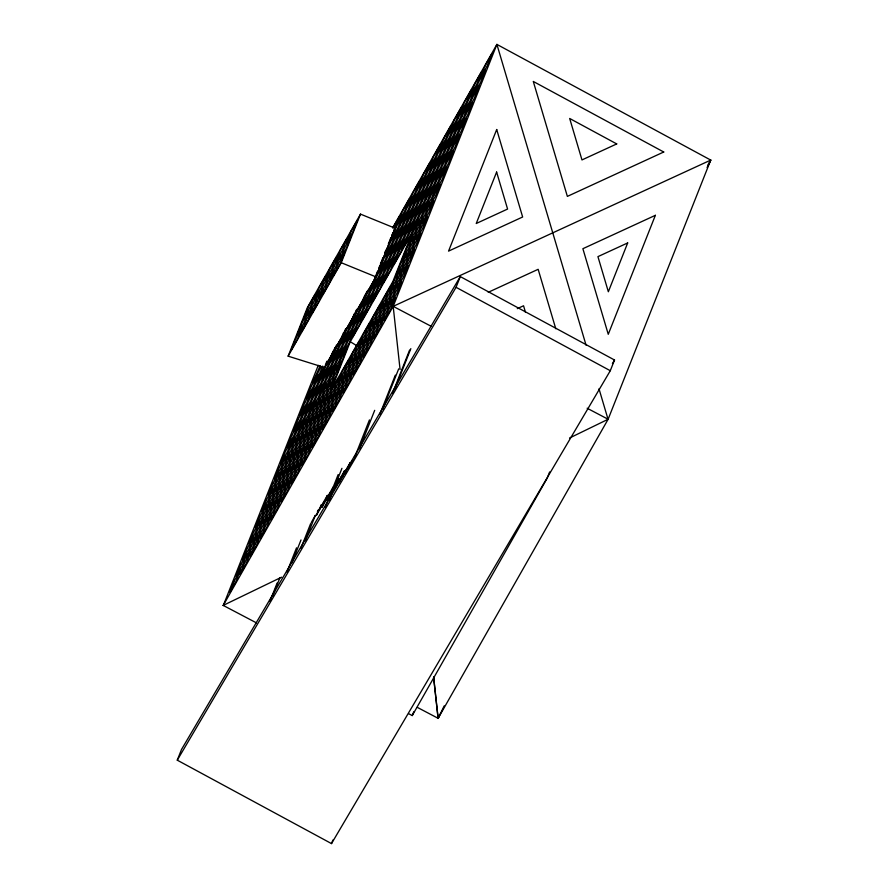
<?xml version="1.0" encoding="UTF-8"?>
<svg xmlns="http://www.w3.org/2000/svg" width="888" height="888" viewBox="0 0 888 888"><rect width="100%" height="100%" fill="white"/><g stroke="black" fill="none" stroke-linecap="round" stroke-linejoin="round"><path stroke-width="1.33" d="M288.134 356.166L307.37 307.57L360.495 214.119L395.193 228.26L375.935 276.878L324.42 367.521L288.134 356.166L341.247 262.715L360.495 214.119M223.31 605.472L318.259 365.312M321.068 366.811L312.632 382.784L320.124 365.789M323.876 367.421L317.038 384.859L310.101 397.069L315.074 384.515L322.011 372.305M325.408 365.035L326.851 361.238M325.374 366.389L320.401 378.943L327.35 366.733L334.998 347.474M331.024 356.177L333.011 351.16M336.474 345.066L334.487 350.083L342.624 336.053M335.675 348.263L330.713 360.817L337.651 348.607L345.621 328.793M341.647 337.484L343.634 332.467M346.109 328.882L345.11 331.391L352.925 317.926L347.952 330.48L341.014 342.69L345.987 330.136M177.267 760.172L181.507 749.461L460.295 276.59L614.529 360.017L610.289 370.718L331.502 843.6L177.267 760.172L456.055 287.301L460.295 276.59M352.27 318.792L354.257 313.775M353.28 317.571L356.243 310.101M357.231 308.935L355.744 312.698L363.225 299.8L358.264 312.343L351.315 324.564L356.288 312.01M362.892 300.111L364.879 295.082M363.902 298.879L366.866 291.408M367.854 290.243L366.367 294.006L373.515 281.418L377.5 271.373M366.589 293.884L361.627 306.427L368.564 294.217L373.537 281.663M380.43 263.958L382.917 257.687M388.334 244L390.82 237.729M394.228 229.393L399.2 216.839L392.885 227.939M387.856 246.553L393.773 231.59L391.775 235.098M350.272 341.714L331.024 390.332L392.851 281.563L412.099 232.945L350.272 341.714L357.276 346.02M269.919 601.22L277.134 583.005M272.705 595.959L279.909 577.755M286.991 571.939L296.536 547.818M393.14 306.482L496.903 44.4L710.733 160.084L608.069 419.391L599 388.8M291.963 562.792L301.01 539.937M300.999 547.985L310.634 523.631M305.306 540.792L315.451 515.162L311.244 522.577M321.256 504.65L319.336 509.501L327.428 495.271L325.019 501.332L333.111 487.101M325.13 507.514L338.173 474.569M329.404 500L341.936 468.342M345.254 473.415L347.175 468.553L339.083 482.795L341.492 476.723L333.4 490.964L335.797 484.892L327.705 499.134L330.114 493.062L322.022 507.303L324.42 501.232L316.328 515.473L318.725 509.401L317.416 511.71M354.434 458.064L355.877 454.423M356.066 453.713L369.441 419.913M359.462 448.784L374.692 410.334M379.753 414.507L395.327 375.158M382.617 409.479L398.69 368.864M392.496 393.24L409.59 350.083M394.827 389.111L410.844 348.651M331.502 843.6L332.911 840.026M408.591 713.641L412.254 715.573L413.753 711.776M439.671 714.44L438.084 718.436L433.588 677.244M549.639 471.95L547.141 478.277L412.254 715.573M444.222 705.849L438.139 718.314L417.271 707.348M707.092 167.554L710.733 160.084L393.184 306.349L223.143 605.538M392.707 227.705L496.903 44.4L586.069 345.188M393.828 230.647L395.193 228.26M384.704 252.47L387.357 247.796L374.536 280.186L321.412 373.648M322.755 366.089L316.517 380.863L323.454 368.653M378.954 267.499L380.941 263.991M323.865 368.764L332.312 354.179M330.713 493.162L338.805 478.932L336.397 485.003L344.5 470.762L342.091 476.834L350.183 462.593L347.785 468.664L352.969 459.529M354.268 457.253L355.566 454.967M350.849 463.947L352.192 461.571M708.014 164.868L710.733 160.084M587.146 408.236L608.125 419.258L438.139 718.314L433.644 677.111M612.42 363.592L614.529 360.017M281.563 577.189L223.199 605.405L256.454 622.877M569.574 438.006L608.125 419.258M488.245 292.296L538.15 269.308L555.788 328.771M517.293 308.647L523.554 305.772L525.507 312.376M341.247 262.715L375.935 276.878M431.246 326.34L393.184 306.349L400.077 369.519M456.055 287.301L610.289 370.718M295.726 338.528L291.009 350.449L297.569 338.905L302.286 326.995L295.726 338.528M302.142 322.333L297.425 334.243L303.985 322.71L308.702 310.8L302.142 322.333M308.558 306.138L303.84 318.048L310.4 306.515L315.118 294.594L308.558 306.138M306.349 319.835L301.631 331.757L308.192 320.213L312.909 308.303L306.349 319.835M312.765 303.641L308.047 315.551L314.607 304.018L319.325 292.108L312.765 303.641M319.181 287.446L314.463 299.356L321.023 287.823L325.741 275.902L319.181 287.446M316.972 301.154L312.265 313.064L318.814 301.531L323.532 289.61L316.972 301.154M323.387 284.948L318.67 296.87L325.23 285.326L329.948 273.415L323.387 284.948M329.803 268.753L325.086 280.663L331.646 269.131L336.363 257.22L329.803 268.753M327.605 282.462L322.888 294.372L329.437 282.839L334.154 270.918L327.605 282.462M334.01 266.256L329.293 278.177L335.853 266.633L340.57 254.723L334.01 266.256M340.426 250.061L335.708 261.971L342.269 250.438L346.986 238.528L340.426 250.061M338.228 263.769L333.511 275.68L340.071 264.147L344.788 252.225L338.228 263.769M344.644 247.563L339.926 259.485L346.475 247.952L351.193 236.03L344.644 247.563M351.049 231.368L346.331 243.29L352.891 231.746L357.609 219.836L351.049 231.368M285.514 451.271L280.541 463.825L287.49 451.604L292.463 439.061L285.514 451.271M291.93 435.065L286.968 447.619L293.906 435.398L298.879 422.855L291.93 435.065M298.346 418.859L293.384 431.413L300.322 419.192L305.294 406.649L298.346 418.859M304.762 402.653L299.8 415.196L306.737 402.986L311.71 390.431L304.762 402.653M311.189 386.447L306.216 398.99L313.153 386.78L318.126 374.225L311.189 386.447M234.377 580.697L229.703 592.496L235.964 581.496L240.637 569.685L234.377 580.697M240.792 564.479L236.119 576.29L242.38 565.29L247.053 553.479L240.792 564.479M247.208 548.273L242.535 560.084L248.795 549.084L253.469 537.273L247.208 548.273M253.624 532.067L248.951 543.878L255.211 532.878L259.884 521.067L253.624 532.067M260.04 515.861L255.367 527.672L261.627 516.661L266.3 504.861L260.04 515.861M266.467 499.655L261.782 511.466L268.043 500.455L272.716 488.655L266.467 499.655M272.882 483.449L268.198 495.26L274.459 484.249L279.132 472.449L272.882 483.449M279.298 467.243L274.625 479.054L280.874 468.043L285.548 456.243L279.298 467.243M244.677 562.559L240.004 574.37L246.265 563.369L250.938 551.559L244.677 562.559M251.104 546.353L246.42 558.164L252.68 547.163L257.353 535.353L251.104 546.353M257.52 530.147L252.836 541.958L259.096 530.946L263.769 519.147L257.52 530.147M263.936 513.941L259.263 525.751L265.512 514.74L270.185 502.941L263.936 513.941M270.352 497.735L265.679 509.546L271.928 498.534L276.601 486.735L270.352 497.735M276.767 481.529L272.094 493.34L278.344 482.328L283.017 470.529L276.767 481.529M283.183 465.323L278.51 477.134L284.759 466.122L289.444 454.312L283.183 465.323M289.599 449.117L284.926 460.928L291.175 449.916L295.859 438.106L289.599 449.117M295.826 433.144L290.853 445.687L297.791 433.477L302.764 420.923L295.826 433.144M302.242 416.938L297.269 429.481L304.207 417.271L309.179 404.717L302.242 416.938M308.658 400.732L303.685 413.275L310.622 401.065L315.595 388.511L308.658 400.732M254.989 544.433L250.316 556.243L256.565 545.232L261.239 533.433L254.989 544.433M261.405 528.227L256.732 540.037L262.981 529.026L267.654 517.227L261.405 528.227M267.821 512.021L263.148 523.831L269.397 512.82L274.081 501.021L267.821 512.021M274.237 495.815L269.564 507.625L275.813 496.614L280.497 484.804L274.237 495.815M280.652 479.609L275.979 491.419L282.24 480.408L286.913 468.598L280.652 479.609M287.068 463.403L282.395 475.213L288.656 464.202L293.329 452.392L287.068 463.403M293.484 447.197L288.811 459.007L295.071 447.996L299.744 436.186L293.484 447.197M299.9 430.991L295.227 442.79L301.487 431.79L306.16 419.98L299.9 430.991M306.127 415.007L301.154 427.561L308.092 415.351L313.064 402.797L306.127 415.007M312.543 398.801L307.57 411.355L314.519 399.145L319.48 386.591L312.543 398.801M318.959 382.595L313.986 395.149L320.934 382.939L325.896 370.385L318.959 382.595M316.428 396.881L311.455 409.435L318.404 397.225L323.365 384.671L316.428 396.881M322.844 380.675L317.871 393.229L324.819 381.019L329.792 368.465L322.844 380.675M329.259 364.469L324.298 377.023L331.235 364.813L336.208 352.259L329.259 364.469M265.29 526.307L260.617 538.117L266.877 527.106L271.55 515.295L265.29 526.307M271.706 510.101L267.033 521.911L273.293 510.9L277.966 499.089L271.706 510.101M278.122 493.895L273.449 505.705L279.709 494.694L284.382 482.883L278.122 493.895M284.537 477.689L279.864 489.499L286.125 478.488L290.798 466.677L284.537 477.689M290.953 461.483L286.28 473.293L292.541 462.282L297.214 450.471L290.953 461.483M297.369 445.276L292.696 457.076L298.956 446.076L303.629 434.265L297.369 445.276M303.796 429.071L299.112 440.87L305.372 429.87L310.045 418.059L303.796 429.071M310.212 412.865L305.528 424.664L311.788 413.664L316.461 401.853L310.212 412.865M275.591 508.18L270.918 519.991L277.178 508.979L281.851 497.169L275.591 508.18M282.007 491.974L277.334 503.785L283.594 492.773L288.267 480.963L282.007 491.974M288.434 475.768L283.749 487.568L290.01 476.567L294.683 464.757L288.434 475.768M294.849 459.562L290.165 471.362L296.426 460.361L301.099 448.551L294.849 459.562M301.265 443.356L296.592 455.156L302.841 444.155L307.514 432.345L301.265 443.356M307.681 427.15L303.008 438.95L309.257 427.949L313.93 416.139L307.681 427.15M314.097 410.933L309.424 422.744L315.673 411.743L320.346 399.933L314.097 410.933M320.513 394.727L315.839 406.538L322.089 395.537L326.773 383.727L320.513 394.727M326.729 378.754L321.767 391.308L328.704 379.098L333.677 366.544L326.729 378.754M333.155 362.548L328.183 375.102L335.12 362.892L340.093 350.338L333.155 362.548M339.571 346.342L334.598 358.896L341.536 346.686L346.509 334.132L339.571 346.342M285.903 490.054L281.23 501.853L287.479 490.853L292.152 479.043L285.903 490.054M292.319 473.848L287.645 485.647L293.895 474.647L298.568 462.837L292.319 473.848M298.734 457.642L294.061 469.441L300.311 458.441L304.984 446.631L298.734 457.642M305.15 441.425L300.477 453.235L306.726 442.235L311.411 430.425L305.15 441.425M311.566 425.219L306.893 437.029L313.142 426.029L317.826 414.219L311.566 425.219M317.982 409.013L313.309 420.823L319.569 409.823L324.242 398.013L317.982 409.013M324.398 392.807L319.724 404.617L325.985 393.617L330.658 381.807L324.398 392.807M330.813 376.601L326.14 388.411L332.401 377.4L337.074 365.601L330.813 376.601M337.04 360.628L332.068 373.182L339.005 360.972L343.978 348.418L337.04 360.628M343.456 344.422L338.483 356.976L345.421 344.766L350.394 332.212L343.456 344.422M349.872 328.216L344.899 340.77L351.848 328.56L356.81 316.006L349.872 328.216M347.341 342.502L342.368 355.056L349.317 342.835L354.279 330.292L347.341 342.502M353.757 326.296L348.784 338.85L355.733 326.629L360.706 314.086L353.757 326.296M360.173 310.09L355.2 322.644L362.149 310.423L367.121 297.869L360.173 310.09M296.204 471.917L291.53 483.727L297.78 472.727L302.464 460.916L296.204 471.917M302.619 455.711L297.946 467.521L304.207 456.521L308.88 444.71L302.619 455.711M309.035 439.505L304.362 451.315L310.622 440.315L315.296 428.504L309.035 439.505M315.451 423.299L310.778 435.109L317.038 424.109L321.711 412.298L315.451 423.299M321.867 407.093L317.194 418.903L323.454 407.892L328.127 396.092L321.867 407.093M328.283 390.887L323.609 402.697L329.87 391.686L334.543 379.886L328.283 390.887M334.709 374.681L330.025 386.491L336.286 375.48L340.959 363.68L334.709 374.681M341.125 358.475L336.441 370.285L342.701 359.274L347.375 347.474L341.125 358.475M357.642 324.375L352.68 336.918L359.618 324.708L364.591 312.154L357.642 324.375M364.058 308.169L359.096 320.712L366.034 308.502L371.006 295.948L364.058 308.169M370.485 291.952L365.512 304.506L372.449 292.296L377.422 279.742L370.485 291.952M376.901 275.746L371.928 288.3L378.865 276.09L383.838 263.536L376.901 275.746M383.316 259.54L378.344 272.094L385.281 259.884L390.254 247.33L383.316 259.54M389.732 243.334L384.759 255.888L391.697 243.678L396.67 231.124L389.732 243.334M396.148 227.128L391.175 239.682L398.113 227.472L403.085 214.918L396.148 227.128M402.564 210.922L397.591 223.476L404.54 211.266L409.501 198.712L402.564 210.922M306.504 453.79L301.831 465.601L308.092 454.601L312.765 442.79L306.504 453.79M312.92 437.584L308.247 449.395L314.507 438.383L319.181 426.584L312.92 437.584M319.347 421.378L314.663 433.189L320.923 422.177L325.596 410.378L319.347 421.378M325.763 405.172L321.079 416.983L327.339 405.971L332.012 394.172L325.763 405.172M332.179 388.966L327.506 400.777L333.755 389.765L338.428 377.966L332.179 388.966M316.816 435.664L312.143 447.474L318.392 436.463L323.066 424.664L316.816 435.664M323.232 419.458L318.559 431.268L324.808 420.257L329.481 408.458L323.232 419.458M329.648 403.252L324.975 415.062L331.224 404.051L335.897 392.252L329.648 403.252M336.064 387.046L331.391 398.856L337.64 387.845L342.313 376.035L336.064 387.046M342.479 370.84L337.806 382.65L344.056 371.639L348.74 359.829L342.479 370.84M367.954 306.238L362.981 318.792L369.919 306.582L374.891 294.028L367.954 306.238M374.37 290.032L369.397 302.586L376.334 290.376L381.307 277.822L374.37 290.032M380.786 273.826L375.813 286.38L382.75 274.17L387.723 261.616L380.786 273.826M387.201 257.62L382.229 270.174L389.177 257.964L394.139 245.41L387.201 257.62M393.617 241.414L388.644 253.968L395.593 241.758L400.555 229.204L393.617 241.414M400.033 225.208L395.06 237.762L402.009 225.552L406.97 212.998L400.033 225.208M406.449 209.002L401.476 221.556L408.425 209.346L413.397 196.792L406.449 209.002M412.865 192.796L407.903 205.35L414.84 193.14L419.813 180.586L412.865 192.796M327.117 417.538L322.444 429.348L328.693 418.337L333.377 406.526L327.117 417.538M333.533 401.332L328.86 413.142L335.109 402.131L339.793 390.32L333.533 401.332M339.949 385.126L335.276 396.936L341.536 385.925L346.209 374.114L339.949 385.126M346.364 368.92L341.691 380.73L347.952 369.719L352.625 357.908L346.364 368.92M352.78 352.714L348.107 364.513L354.368 353.513L359.041 341.702L352.78 352.714M378.255 288.112L373.282 300.666L380.231 288.456L385.192 275.902L378.255 288.112M384.671 271.906L379.698 284.46L386.646 272.25L391.608 259.696L384.671 271.906M391.086 255.7L386.114 268.254L393.062 256.044L398.035 243.49L391.086 255.7M397.502 239.494L392.54 252.048L399.478 239.838L404.451 227.284L397.502 239.494M403.918 223.288L398.956 235.842L405.894 223.632L410.867 211.078L403.918 223.288M410.334 207.082L405.372 219.636L412.31 207.426L417.282 194.872L410.334 207.082M416.75 190.876L411.788 203.43L418.725 191.22L423.698 178.666L416.75 190.876M423.176 174.67L418.204 187.224L425.141 175.014L430.114 162.46L423.176 174.67M388.556 269.985L383.594 282.539L390.531 270.329L395.504 257.775L388.556 269.985M394.971 253.779L390.01 266.333L396.947 254.123L401.92 241.569L394.971 253.779M401.387 237.573L396.425 250.127L403.363 237.917L408.336 225.363L401.387 237.573M407.814 221.367L402.841 233.921L409.779 221.711L414.752 209.157L407.814 221.367M414.23 205.161L409.257 217.715L416.195 205.505L421.167 192.951L414.23 205.161M420.646 188.955L415.673 201.509L422.61 189.288L427.583 176.745L420.646 188.955M427.061 172.749L422.089 185.303L429.026 173.082L433.999 160.539L427.061 172.749M433.477 156.543L428.504 169.097L435.442 156.876L440.415 144.333L433.477 156.543M337.418 399.411L332.745 411.222L339.005 400.211L343.678 388.4L337.418 399.411M343.834 383.205L339.161 395.005L345.421 384.005L350.094 372.194L343.834 383.205M350.249 366.999L345.576 378.799L351.837 367.799L356.51 355.988L350.249 366.999M356.676 350.793L351.992 362.593L358.253 351.593L362.926 339.782L356.676 350.793M363.092 334.587L358.408 346.387L364.668 335.387L369.341 323.576L363.092 334.587M347.73 381.285L343.046 393.084L349.306 382.084L353.979 370.274L347.73 381.285M354.146 365.079L349.472 376.878L355.722 365.878L360.395 354.068L354.146 365.079M360.561 348.873L355.888 360.672L362.138 349.672L366.811 337.862L360.561 348.873M366.977 332.656L362.304 344.466L368.553 333.466L373.226 321.656L366.977 332.656M373.393 316.45L368.72 328.26L374.969 317.26L379.653 305.45L373.393 316.45M398.867 251.859L393.895 264.413L400.832 252.203L405.805 239.649L398.867 251.859M405.283 235.653L400.31 248.207L407.248 235.997L412.221 223.443L405.283 235.653M411.699 219.447L406.726 232.001L413.664 219.78L418.637 207.237L411.699 219.447M418.115 203.241L413.142 215.795L420.08 203.574L425.052 191.031L418.115 203.241M424.531 187.035L419.558 199.589L426.506 187.368L431.468 174.825L424.531 187.035M430.946 170.829L425.974 183.372L432.922 171.162L437.884 158.608L430.946 170.829M437.362 154.623L432.389 167.166L439.338 154.956L444.3 142.402L437.362 154.623M443.778 138.417L438.805 150.96L445.754 138.75L450.727 126.196L443.778 138.417M358.031 363.148L353.357 374.958L359.607 363.958L364.291 352.148L358.031 363.148M364.446 346.942L359.773 358.752L366.023 347.752L370.707 335.942L364.446 346.942M370.862 330.736L366.189 342.546L372.449 331.546L377.123 319.736L370.862 330.736M377.278 314.53L372.605 326.34L378.865 315.34L383.538 303.53L377.278 314.53M383.694 298.324L379.021 310.134L385.281 299.123L389.954 287.324L383.694 298.324M409.168 233.733L404.195 246.287L411.144 234.066L416.106 221.523L409.168 233.733M415.584 217.527L410.611 230.081L417.56 217.86L422.522 205.317L415.584 217.527M422 201.321L417.027 213.864L423.976 201.654L428.937 189.1L422 201.321M428.416 185.115L423.443 197.658L430.391 185.448L435.364 172.894L428.416 185.115M434.831 168.909L429.87 181.452L436.807 169.242L441.78 156.688L434.831 168.909M441.247 152.692L436.286 165.246L443.223 153.036L448.196 140.482L441.247 152.692M447.663 136.486L442.701 149.04L449.639 136.83L454.612 124.276L447.663 136.486M454.09 120.28L449.117 132.834L456.055 120.624L461.027 108.07L454.09 120.28M419.469 215.606L414.507 228.149L421.445 215.939L426.418 203.385L419.469 215.606M425.885 199.4L420.923 211.943L427.861 199.733L432.833 187.179L425.885 199.4M432.301 183.183L427.339 195.737L434.276 183.527L439.249 170.973L432.301 183.183M438.716 166.977L433.755 179.531L440.692 167.321L445.665 154.767L438.716 166.977M445.143 150.771L440.171 163.325L447.108 151.115L452.081 138.561L445.143 150.771M451.559 134.565L446.586 147.119L453.524 134.909L458.497 122.355L451.559 134.565M457.975 118.359L453.002 130.913L459.94 118.703L464.912 106.149L457.975 118.359M464.391 102.153L459.418 114.707L466.355 102.497L471.328 89.943L464.391 102.153M368.331 345.021L363.658 356.832L369.919 345.832L374.592 334.021L368.331 345.021M374.747 328.815L370.074 340.626L376.334 329.615L381.008 317.815L374.747 328.815M381.163 312.609L376.49 324.42L382.75 313.409L387.423 301.609L381.163 312.609M387.579 296.403L382.906 308.214L389.166 297.203L393.839 285.403L387.579 296.403M394.006 280.197L389.321 292.008L395.582 280.997L400.255 269.197L394.006 280.197M400.421 263.991L395.737 275.802L401.998 264.791L406.671 252.98L400.421 263.991M406.837 247.785L402.164 259.596L408.413 248.585L413.087 236.774L406.837 247.785M413.253 231.579L408.58 243.39L414.829 232.379L419.502 220.568L413.253 231.579M429.781 197.469L424.808 210.023L431.746 197.813L436.718 185.259L429.781 197.469M436.197 181.263L431.224 193.817L438.161 181.607L443.134 169.053L436.197 181.263M442.613 165.057L437.64 177.611L444.577 165.401L449.55 152.847L442.613 165.057M449.028 148.851L444.056 161.405L450.993 149.195L455.966 136.641L449.028 148.851M455.444 132.645L450.471 145.199L457.42 132.989L462.382 120.435L455.444 132.645M461.86 116.439L456.887 128.993L463.836 116.783L468.797 104.229L461.86 116.439M468.276 100.233L463.303 112.787L470.252 100.577L475.213 88.023L468.276 100.233M474.692 84.027L469.719 96.581L476.667 84.371L481.629 71.817L474.692 84.027M378.643 326.895L373.959 338.705L380.219 327.694L384.893 315.895L378.643 326.895M385.059 310.689L380.375 322.499L386.635 311.488L391.308 299.689L385.059 310.689M391.475 294.483L386.802 306.293L393.051 295.282L397.724 283.472L391.475 294.483M397.891 278.277L393.218 290.087L399.467 279.076L404.14 267.266L397.891 278.277M404.306 262.071L399.633 273.881L405.883 262.87L410.556 251.06L404.306 262.071M410.722 245.865L406.049 257.675L412.298 246.664L416.983 234.854L410.722 245.865M417.138 229.659L412.465 241.469L418.714 230.458L423.398 218.648L417.138 229.659M423.554 213.453L418.881 225.252L425.141 214.252L429.814 202.442L423.554 213.453M388.944 308.769L384.271 320.579L390.52 309.568L395.193 297.758L388.944 308.769M395.36 292.563L390.687 304.373L396.936 293.362L401.62 281.552L395.36 292.563M401.776 276.357L397.103 288.167L403.352 277.156L408.036 265.346L401.776 276.357M408.191 260.151L403.518 271.961L409.779 260.95L414.452 249.139L408.191 260.151M414.607 243.945L409.934 255.744L416.195 244.744L420.868 232.934L414.607 243.945M421.023 227.739L416.35 239.538L422.61 228.538L427.283 216.728L421.023 227.739M427.439 211.533L422.766 223.332L429.026 212.332L433.699 200.522L427.439 211.533M433.855 195.327L429.182 207.126L435.442 196.126L440.115 184.316L433.855 195.327M440.082 179.343L435.109 191.897L442.058 179.687L447.019 167.133L440.082 179.343M446.498 163.137L441.525 175.691L448.473 163.481L453.435 150.927L446.498 163.137M452.913 146.931L447.941 159.485L454.889 147.275L459.851 134.721L452.913 146.931M459.329 130.725L454.356 143.279L461.305 131.069L466.267 118.515L459.329 130.725M465.745 114.519L460.772 127.073L467.721 114.863L472.694 102.309L465.745 114.519M472.161 98.313L467.199 110.867L474.137 98.657L479.109 86.103L472.161 98.313M478.577 82.107L473.615 94.661L480.552 82.451L485.525 69.897L478.577 82.107M484.992 65.901L480.031 78.455L486.968 66.245L491.941 53.691L484.992 65.901M496.703 129.515L448.562 251.115L522.644 216.994L496.703 129.515M496.614 172.061L476.246 223.499L507.581 209.057L496.614 172.061M627.683 242.935L608.347 291.752L597.935 256.632L627.683 242.935M655.366 215.318L608.258 334.299L582.883 248.707L655.366 215.318M616.727 143.923L581.973 159.929L569.685 118.481L616.727 143.923M663.736 152.003L567.365 196.392L533.288 81.452L663.736 152.003"/></g></svg>
